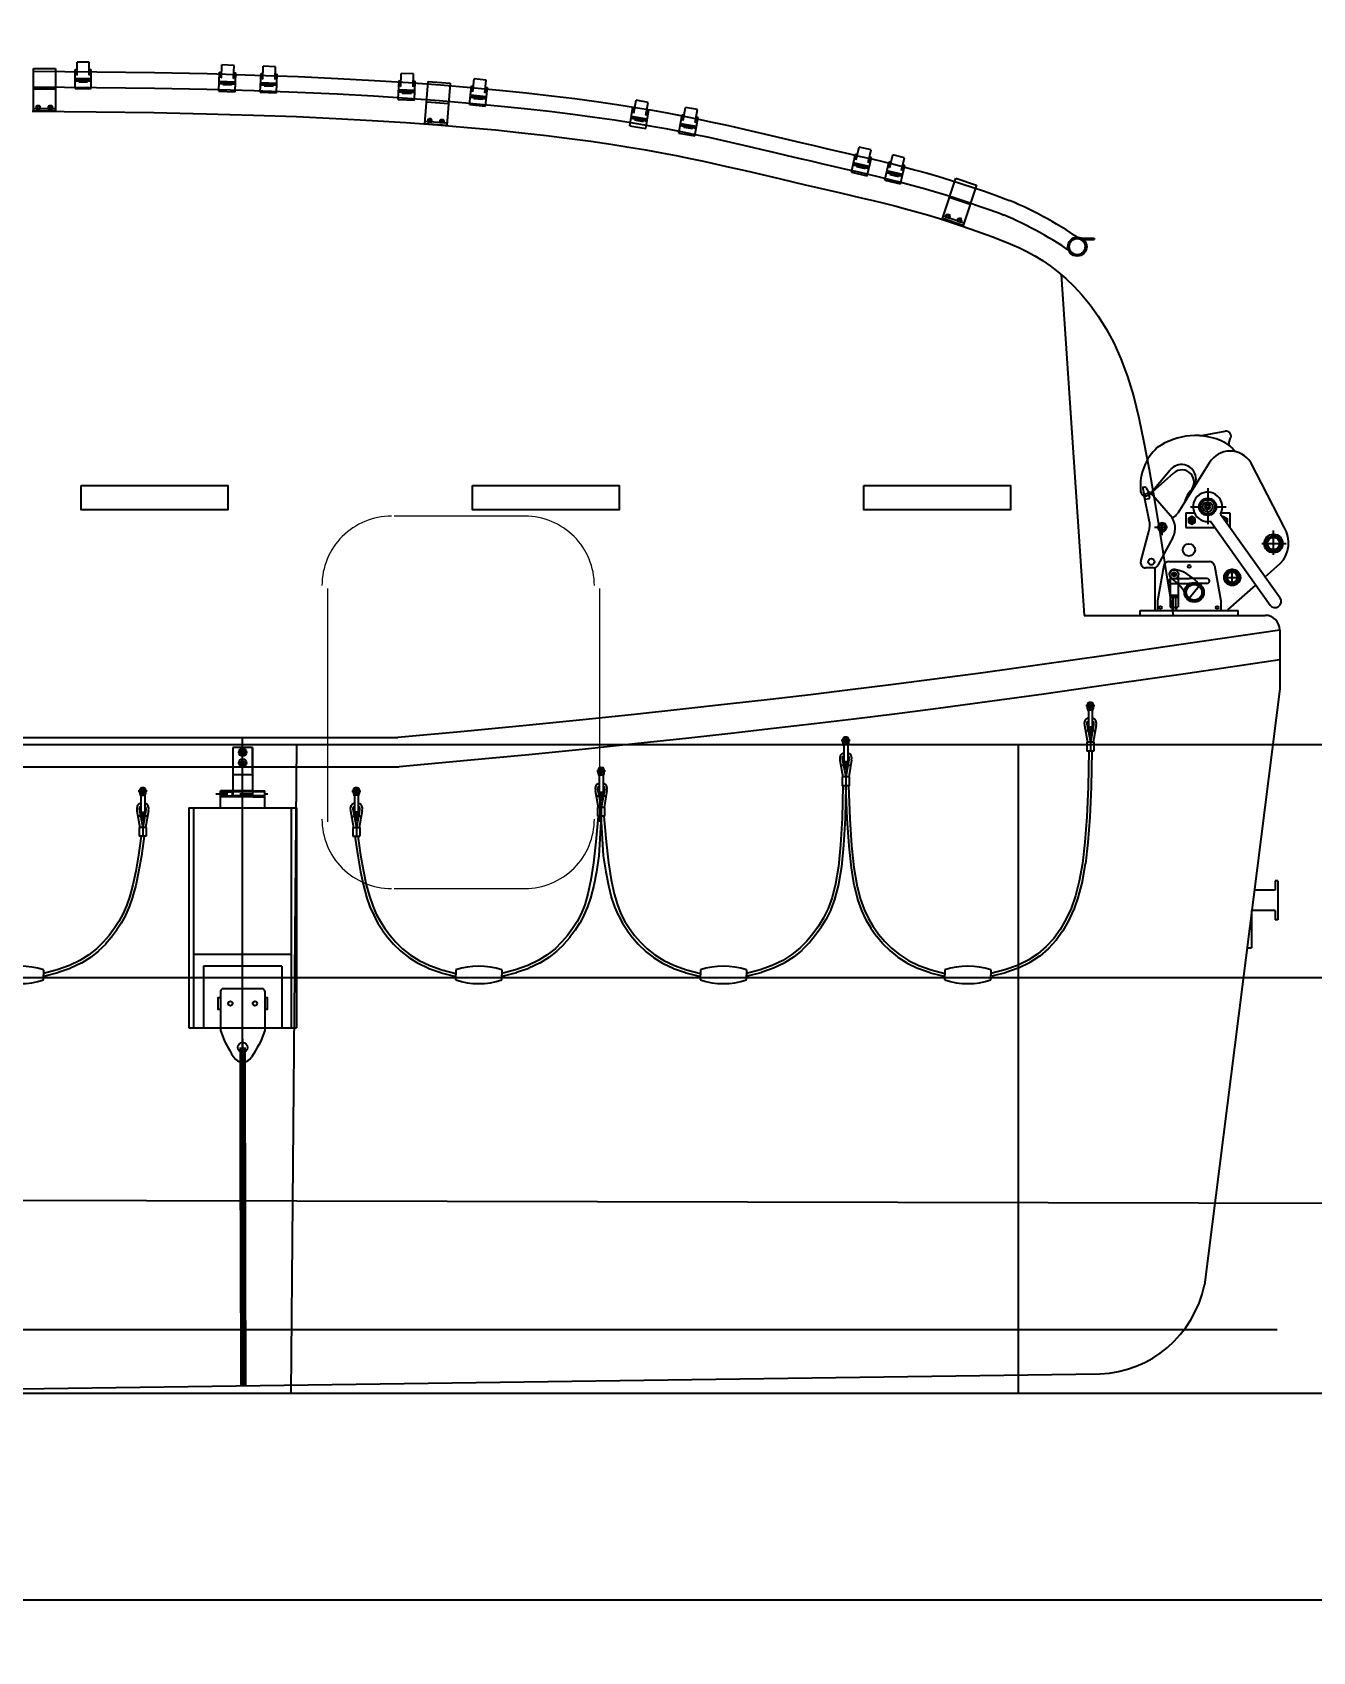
# Model space of a CAD drawing. Header units: millimetres. Extents: x -4 to 3776, y -4 to 4079.
# Drawn here: x 240.48 to 251.13, y 531.81 to 545.28 of the extents above; entities that cross this region are included whole.
import ezdxf
from ezdxf import colors
from ezdxf.entities.mleader import LeaderData, LeaderLine
from ezdxf.math import Vec2, Vec3

# ---------------------------------------------------------------- set-up
doc = ezdxf.new("R2010")
doc.units = ezdxf.units.MM
for name, pattern in [('ACAD_ISO02W100', [15, 12, -3]), ('ACAD_ISO04W100', [30, 24, -3, 0, -3]), ('CENTER', [2, 1.25, -0.25, 0.25, -0.25])]:
    doc.linetypes.add(name, pattern=pattern)
for name, color, linetype in [('01-equipment', 3, 'Continuous'), ('03-input', 3, 'Continuous'), ('BK_kedu', 255, 'Continuous'), ('PDF_1', 7, 'Continuous')]:
    doc.layers.add(name, color=color, linetype=linetype)
doc.layers.add('Sheet$GRID', color=254, linetype='Continuous', true_color=0xbebebe)
doc.styles.get("Standard").update_dxf_attribs({"font": 'arial.ttf'})

# ---------------------------------------------------------------- blocks, each defined once
blk = doc.blocks.new('A$C732F67CB')
at = {"layer": '03-input', "color": 0, "linetype": 'Continuous'}
for p, q in [((3949.2, 550.3), (3949.2, 568.4)), ((3958.2, 560.1), (3940.1, 560.1)), ((3944.2, 552.1), (3954.1, 552.1)), ((3945.2, 550.4), (3945.2, 518.8)), ((3953.2, 550.3), (3953.2, 518.8)), ((3449.2, 479.5), (3449.2, 497.6)), ((3937.3, 520.2), (3943.2, 485.8)), ((3958.2, 509.1), (3940.1, 509.1)), ((3942.5, 520.4), (3949.2, 485.8)), ((3944.2, 517.1), (3954.1, 517.1)), ((3955.8, 520.4), (3949.2, 485.8)), ((3949.2, 499.3), (3949.2, 517.4)), ((3961, 520.2), (3955.2, 485.8)), ((3458.2, 489.3), (3440.1, 489.3)), ((3444.2, 481.3), (3454.1, 481.3)), ((3445.2, 479.6), (3445.2, 448)), ((3453.2, 479.5), (3453.2, 448)), ((3956.3, 485.8), (3942, 485.8)), ((3942, 485.8), (3942, 467.8)), ((3956.3, 467.8), (3942, 467.8)), ((3949.2, 485.8), (3949.2, 467.8)), ((3956.3, 485.8), (3956.3, 467.8)), ((2949.2, 417.2), (2949.2, 435.3)), ((3437.3, 449.4), (3443.2, 415)), ((3458.2, 438.3), (3440.1, 438.3)), ((3442.5, 449.6), (3449.2, 415)), ((3444.2, 446.3), (3454.1, 446.3)), ((3455.8, 449.6), (3449.2, 415)), ((3449.2, 428.5), (3449.2, 446.6)), ((3461, 449.4), (3455.2, 415)), ((2958.2, 427), (2940.1, 427)), ((2944.2, 419), (2954.1, 419)), ((2945.2, 417.2), (2945.2, 385.7)), ((2953.2, 417.1), (2953.2, 385.7)), ((3442, 415), (3442, 397)), ((3456.3, 415), (3442, 415)), ((3449.2, 415), (3449.2, 397)), ((3456.3, 415), (3456.3, 397)), ((2021.2, 385.9), (2003.1, 385.9)), ((2007.2, 377.9), (2017.1, 377.9)), ((2008.1, 376.2), (2008.1, 344.6)), ((2012.1, 376.2), (2012.1, 394.2)), ((2016.1, 376.1), (2016.1, 344.6)), ((2439.8, 385.9), (2457.9, 385.9)), ((2453.8, 377.9), (2443.9, 377.9)), ((2444.8, 376.1), (2444.8, 344.6)), ((2448.8, 376.2), (2448.8, 394.2)), ((2452.8, 376.2), (2452.8, 344.6)), ((2937.3, 387.1), (2943.2, 352.7)), ((2958.2, 376), (2940.1, 376)), ((2942.5, 387.3), (2949.2, 352.7)), ((2944.2, 384), (2954.1, 384)), ((2955.8, 387.3), (2949.2, 352.7)), ((2949.2, 366.2), (2949.2, 384.3)), ((2961, 387.1), (2955.2, 352.7)), ((3456.3, 397), (3442, 397)), ((2000.3, 346), (2006.1, 311.6)), ((2021.2, 334.9), (2003.1, 334.9)), ((2005.5, 346.2), (2012.1, 311.6)), ((2007.2, 342.9), (2017.1, 342.9)), ((2018.8, 346.2), (2012.1, 311.6)), ((2012.1, 325.2), (2012.1, 343.2)), ((2024, 346), (2018.1, 311.6)), ((2437, 346), (2442.8, 311.6)), ((2439.8, 334.9), (2457.9, 334.9)), ((2442.2, 346.2), (2448.8, 311.6)), ((2453.8, 342.9), (2443.9, 342.9)), ((2455.5, 346.2), (2448.8, 311.6)), ((2448.8, 325.2), (2448.8, 343.2)), ((2460.6, 346), (2454.8, 311.6)), ((2942, 352.7), (2942, 334.7)), ((2956.3, 352.7), (2942, 352.7)), ((2956.3, 334.7), (2942, 334.7)), ((2949.2, 352.7), (2949.2, 334.7)), ((2956.3, 352.7), (2956.3, 334.7)), ((2005, 311.6), (2005, 293.6)), ((2019.3, 311.6), (2005, 311.6)), ((2012.1, 311.6), (2012.1, 293.6)), ((2019.3, 311.6), (2019.3, 293.6)), ((2441.7, 311.6), (2456, 311.6)), ((2441.7, 311.6), (2441.7, 293.6)), ((2448.8, 311.6), (2448.8, 293.6)), ((2456, 311.6), (2456, 293.6)), ((2019.3, 293.6), (2005, 293.6)), ((2441.7, 293.6), (2456, 293.6)), ((1809, 20.5), (1809, 10.3)), ((1809, 0), (1809, 10.3)), ((2652, 20.5), (2652, 10.3)), ((2652, 0), (2652, 10.3)), ((2746, 20.5), (2746, 10.3)), ((2746, 0), (2746, 10.3)), ((3152, 20.5), (3152, 10.3)), ((3152, 0), (3152, 10.3)), ((3246, 20.5), (3246, 10.3)), ((3246, 0), (3246, 10.3)), ((3652, 20.5), (3652, 10.3)), ((3652, 0), (3652, 10.3)), ((3746, 20.5), (3746, 10.3)), ((3746, 0), (3746, 10.3))]:
    blk.add_line(p, q, dxfattribs=at)
for points in [[(3946.2, 467.8), (3944.8, 395), (3942.1, 333.3), (3938.2, 281.5), (3933, 238.1), (3926.5, 202), (3918.7, 171.7), (3909.7, 146), (3899.3, 123.5), (3887.6, 103.1), (3874.3, 84.6), (3859.2, 68), (3842, 53.2), (3822.3, 40.4), (3800, 29.5), (3774.6, 20.4), (3746, 13.3)], [(3443.2, 397), (3441.7, 330.5), (3438.7, 276.1), (3434.2, 232), (3428.4, 196.7), (3421.3, 168.5), (3413, 145.8), (3403.7, 126.9), (3393.4, 110.2), (3382.1, 94.3), (3369.6, 79.2), (3355.5, 64.9), (3339.3, 51.8), (3320.6, 39.9), (3299.1, 29.4), (3274.4, 20.4), (3246, 13.3)], [(3454.8, 397), (3457.5, 329.5), (3461.2, 274.4), (3466, 230), (3471.9, 194.7), (3478.8, 166.6), (3486.7, 144.2), (3495.7, 125.6), (3505.6, 109.3), (3516.5, 93.7), (3528.8, 78.8), (3542.7, 64.7), (3558.8, 51.7), (3577.4, 39.8), (3598.9, 29.3), (3623.6, 20.4), (3652, 13.3)], [(2943.2, 334.7), (2938.5, 282.3), (2933.6, 239.3), (2928.2, 204.4), (2922.3, 176.3), (2915.7, 153.7), (2908.3, 135.1), (2900, 119.3), (2890.8, 104.8), (2880.4, 90.7), (2868.5, 76.9), (2854.9, 63.6), (2839, 51.1), (2820.5, 39.6), (2799.1, 29.3), (2774.4, 20.4), (2746, 13.3)], [(2954.8, 334.7), (2959.4, 282.3), (2964.4, 239.3), (2969.8, 204.4), (2975.7, 176.3), (2982.3, 153.7), (2989.7, 135.1), (2997.9, 119.3), (3007.2, 104.8), (3017.6, 90.7), (3029.4, 76.9), (3043.1, 63.6), (3059, 51.1), (3077.5, 39.6), (3098.9, 29.3), (3123.6, 20.4), (3152, 13.3)], [(2009.1, 293.6), (2003.5, 254.7), (1997.8, 222), (1991.9, 194.4), (1985.6, 171.2), (1978.8, 151.5), (1971.3, 134.5), (1963, 119.2), (1953.8, 104.8), (1943.4, 90.7), (1931.5, 76.9), (1917.8, 63.6), (1901.9, 51.1), (1883.5, 39.6), (1862.1, 29.3), (1837.4, 20.4), (1809, 13.3)], [(2451.8, 293.6), (2457.4, 254.7), (2463.1, 222), (2469.1, 194.4), (2475.4, 171.2), (2482.2, 151.5), (2489.6, 134.5), (2497.9, 119.2), (2507.2, 104.8), (2517.6, 90.7), (2529.4, 76.9), (2543.1, 63.6), (2559, 51.1), (2577.5, 39.6), (2598.9, 29.3), (2623.6, 20.4), (2652, 13.3)]]:
    blk.add_lwpolyline(points, dxfattribs=at)
for points in [[(3952.2, 467.7), (3950.8, 394.9, -0.006036), (3950.8, 394.7), (3948.1, 333, -0.00819), (3948.1, 332.8), (3944.2, 281, -0.011019), (3944.2, 280.7), (3939, 237.4, -0.014535), (3938.9, 237.1), (3932.4, 200.9, -0.018436), (3932.3, 200.5), (3924.5, 170.2, -0.021811), (3924.4, 169.7), (3915.3, 144, -0.02309), (3915.1, 143.5), (3904.8, 120.9, -0.022355), (3904.5, 120.5), (3892.8, 100.1, -0.025376), (3892.5, 99.6), (3879.2, 81.1, -0.029126), (3878.8, 80.5), (3863.7, 63.9, -0.031541), (3863.1, 63.4), (3845.9, 48.7, -0.032104), (3845.3, 48.2), (3825.6, 35.4, -0.030759), (3825, 35), (3802.6, 24.1, -0.027953), (3802, 23.8), (3776.6, 14.8, -0.024369), (3776.1, 14.6), (3747.5, 7.5)], [(3449.2, 396.9), (3447.7, 330.4, -0.008392), (3447.7, 330.2), (3444.7, 275.8, -0.011517), (3444.7, 275.5), (3440.2, 231.4, -0.015685), (3440.2, 231.1), (3434.3, 195.8, -0.020729), (3434.2, 195.3), (3427.1, 167.1, -0.025522), (3426.9, 166.5), (3418.7, 143.7, -0.027434), (3418.4, 143.1), (3409.1, 124.2, -0.023388), (3408.8, 123.7), (3398.5, 107, -0.016134), (3398.3, 106.7), (3387, 90.8, -0.018449), (3386.8, 90.5), (3374.3, 75.3, -0.023056), (3373.9, 74.9), (3359.7, 60.7, -0.026513), (3359.3, 60.3), (3343.1, 47.1, -0.028386), (3342.5, 46.7), (3323.9, 34.8, -0.028517), (3323.3, 34.5), (3301.8, 24, -0.027124), (3301.2, 23.7), (3276.4, 14.8, -0.024697), (3275.9, 14.6), (3247.5, 7.5)], [(3448.8, 396.8), (3451.5, 329.2, 0.007189), (3451.5, 329.1), (3455.2, 274, 0.010118), (3455.2, 273.7), (3460, 229.4, 0.014158), (3460.1, 229), (3466, 193.7, 0.019273), (3466.1, 193.2), (3473, 165.2, 0.024509), (3473.2, 164.6), (3481.1, 142.2, 0.027218), (3481.3, 141.6), (3490.3, 123, 0.023889), (3490.5, 122.5), (3500.4, 106.2, 0.016856), (3500.7, 105.8), (3511.6, 90.3, 0.019078), (3511.9, 89.9), (3524.1, 75, 0.023512), (3524.5, 74.6), (3538.5, 60.5, 0.026771), (3539, 60.1), (3555, 47, 0.028467), (3555.6, 46.6), (3574.2, 34.8, 0.028482), (3574.8, 34.4), (3596.2, 24, 0.027049), (3596.8, 23.7), (3621.6, 14.8, 0.024644), (3622.1, 14.6), (3650.5, 7.5)], [(2949.2, 334.7), (2944.5, 254, -0.007877), (2944.5, 253.9), (2939.5, 221.1, -0.010812), (2939.5, 220.8), (2934.1, 193.3, -0.014384), (2934, 192.9), (2928.1, 169.7, -0.018175), (2927.9, 169.3), (2921.3, 149.6, -0.021165), (2921.2, 149.1), (2913.8, 132.1, -0.021867), (2913.6, 131.6), (2905.3, 116.3, -0.019216), (2905.1, 115.9), (2895.8, 101.6, -0.015623), (2895.6, 101.3), (2885.2, 87.2, -0.018652), (2885, 86.8), (2873.1, 73, -0.022779), (2872.7, 72.6), (2859, 59.3, -0.025731), (2858.6, 58.9), (2842.7, 46.4, -0.027278), (2842.1, 46), (2823.7, 34.5, -0.02738), (2823.1, 34.2), (2801.7, 23.9, -0.026241), (2801.1, 23.6), (2776.4, 14.8, -0.024236), (2775.9, 14.6), (2746, 7.1)], [(2948.8, 334.7), (2953.5, 254, 0.007877), (2953.5, 253.9), (2958.5, 221.1, 0.010812), (2958.5, 220.8), (2963.9, 193.3, 0.014384), (2964, 192.9), (2969.9, 169.7, 0.018175), (2970, 169.3), (2976.6, 149.6, 0.021165), (2976.8, 149.1), (2984.2, 132.1, 0.021867), (2984.4, 131.6), (2992.7, 116.3, 0.019216), (2992.9, 115.9), (3002.1, 101.6, 0.015623), (3002.4, 101.3), (3012.7, 87.2, 0.018652), (3013, 86.8), (3024.9, 73, 0.022779), (3025.3, 72.6), (3039, 59.3, 0.025731), (3039.4, 58.9), (3055.3, 46.4, 0.027278), (3055.9, 46), (3074.3, 34.5, 0.02738), (3074.9, 34.2), (3096.3, 23.9, 0.026241), (3096.9, 23.6), (3121.6, 14.8, 0.024236), (3122.1, 14.6), (3152, 7.1)], [(2015.2, 293.6), (2009.5, 253.9, -0.007145), (2009.4, 253.7), (2003.7, 220.9, -0.009924), (2003.7, 220.7), (1997.8, 193.1, -0.013344), (1997.7, 192.8), (1991.4, 169.6, -0.017039), (1991.3, 169.2), (1984.5, 149.6, -0.02007), (1984.3, 149.1), (1976.8, 132.1, -0.021014), (1976.6, 131.6), (1968.3, 116.3, -0.018769), (1968.1, 115.9), (1958.8, 101.6, -0.01555), (1958.6, 101.3), (1948.2, 87.2, -0.018652), (1947.9, 86.8), (1936.1, 73, -0.022779), (1935.7, 72.6), (1922, 59.3, -0.025731), (1921.6, 58.9), (1905.7, 46.4, -0.027278), (1905.1, 46), (1886.7, 34.5, -0.02738), (1886.1, 34.2), (1864.7, 23.9, -0.026241), (1864.1, 23.6), (1839.4, 14.8, -0.024236), (1838.8, 14.6), (1809, 7.1)], [(2445.8, 293.6), (2451.5, 253.9, 0.007145), (2451.5, 253.7), (2457.2, 220.9, 0.009924), (2457.3, 220.7), (2463.2, 193.1, 0.013344), (2463.3, 192.8), (2469.6, 169.6, 0.017039), (2469.7, 169.2), (2476.5, 149.6, 0.02007), (2476.7, 149.1), (2484.2, 132.1, 0.021014), (2484.4, 131.6), (2492.7, 116.3, 0.018769), (2492.9, 115.9), (2502.1, 101.6, 0.01555), (2502.4, 101.3), (2512.7, 87.2, 0.018652), (2513, 86.8), (2524.9, 73, 0.022779), (2525.3, 72.6), (2539, 59.3, 0.025731), (2539.4, 58.9), (2555.3, 46.4, 0.027278), (2555.9, 46), (2574.3, 34.5, 0.02738), (2574.9, 34.2), (2596.3, 23.9, 0.026241), (2596.9, 23.6), (2621.6, 14.8, 0.024236), (2622.1, 14.6), (2652, 7.1)]]:
    blk.add_lwpolyline(points, format="xyb", dxfattribs=at)
for centre, radius in [((3949.2, 560.1), 5), ((3949.2, 560.1), 3), ((3949.2, 509.1), 3), ((3449.2, 489.3), 5), ((3449.2, 489.3), 3), ((2949.2, 427), 5), ((3449.2, 438.3), 3), ((2949.2, 427), 3), ((2012.1, 385.9), 5), ((2012.1, 385.9), 3), ((2448.8, 385.9), 5), ((2448.8, 385.9), 3), ((2949.2, 376), 3), ((2012.1, 334.9), 3), ((2448.8, 334.9), 3)]:
    blk.add_circle(centre, radius, dxfattribs=at)
for centre, radius, start, end in [((3960.2, 558.8), 17.6, 160.8858, 202.0979), ((3960.2, 558.8), 17.6, 160.8858, 202.0979), ((3946.4, 563.6), 3, 108.6487, 160.8858), ((3946.4, 563.6), 3, 108.6487, 160.8858), ((3949.2, 555.5), 11.6, 71.3513, 108.6487), ((3949.2, 555.5), 11.6, 71.3513, 108.6487), ((3951.9, 563.6), 3, 19.1142, 71.3513), ((3938.1, 558.8), 17.6, 337.9021, 19.1142), ((3938.1, 558.8), 17.6, 337.9021, 19.1142), ((3949.2, 524), 12.4, 108.8141, 197.7676), ((3943.2, 550.4), 2, 0, 67.9757), ((3955.2, 550.4), 2, 112.0243, 180), ((3949.2, 524), 12.4, 342.2324, 71.1859), ((3949.2, 523.5), 7.31, 123.1597, 204.5976), ((3960.2, 510.3), 17.6, 157.9021, 162.4693), ((3960.2, 510.3), 17.6, 157.9021, 162.4693), ((3943.2, 518.8), 2, 292.0243, 0), ((3949.2, 509.1), 5, 17.7251, 162.2749), ((3949.2, 509.1), 5, 219.4752, 320.5248), ((3949.2, 513.6), 11.6, 253.867, 286.133), ((3949.2, 523.5), 7.31, 335.4024, 56.8403), ((3955.2, 518.8), 2, 180, 247.9757), ((3938.1, 510.3), 17.6, 17.5307, 22.0979), ((3449.2, 453.2), 12.4, 108.8141, 197.7676), ((3460.2, 488), 17.6, 160.8858, 202.0979), ((3460.2, 488), 17.6, 160.8858, 202.0979), ((3446.4, 492.8), 3, 108.6487, 160.8858), ((3446.4, 492.8), 3, 108.6487, 160.8858), ((3443.2, 479.6), 2, 0, 67.9757), ((3449.2, 484.7), 11.6, 71.3513, 108.6487), ((3449.2, 484.7), 11.6, 71.3513, 108.6487), ((3451.9, 492.8), 3, 19.1142, 71.3513), ((3455.2, 479.6), 2, 112.0243, 180), ((3449.2, 453.2), 12.4, 342.2324, 71.1859), ((3438.1, 488), 17.6, 337.9021, 19.1142), ((3438.1, 488), 17.6, 337.9021, 19.1142), ((2960.2, 425.7), 17.6, 160.8858, 202.0979), ((2960.2, 425.7), 17.6, 160.8858, 202.0979), ((2946.4, 430.5), 3, 108.6487, 160.8858), ((2946.4, 430.5), 3, 108.6487, 160.8858), ((2949.2, 422.4), 11.6, 71.3513, 108.6487), ((2949.2, 422.4), 11.6, 71.3513, 108.6487), ((2951.9, 430.5), 3, 19.1142, 71.3513), ((2938.1, 425.7), 17.6, 337.9021, 19.1142), ((2938.1, 425.7), 17.6, 337.9021, 19.1142), ((3449.2, 452.6), 7.31, 123.1597, 204.5976), ((3460.2, 439.5), 17.6, 157.9021, 162.4693), ((3460.2, 439.5), 17.6, 157.9021, 162.4693), ((3443.2, 448), 2, 292.0243, 0), ((3449.2, 438.3), 5, 17.7251, 162.2749), ((3449.2, 438.3), 5, 219.4752, 320.5248), ((3449.2, 442.8), 11.6, 253.867, 286.133), ((3449.2, 452.6), 7.31, 335.4024, 56.8403), ((3455.2, 448), 2, 180, 247.9757), ((3438.1, 439.5), 17.6, 17.5307, 22.0979), ((2949.2, 390.9), 12.4, 108.8141, 197.7676), ((2943.2, 417.2), 2, 0, 67.9757), ((2955.2, 417.2), 2, 112.0243, 180), ((2949.2, 390.9), 12.4, 342.2324, 71.1859), ((2023.2, 384.7), 17.6, 160.8858, 202.0979), ((2023.2, 384.7), 17.6, 160.8858, 202.0979), ((2009.4, 389.4), 3, 108.6487, 160.8858), ((2009.4, 389.4), 3, 108.6487, 160.8858), ((2006.1, 376.2), 2, 0, 67.9757), ((2012.1, 381.3), 11.6, 71.3513, 108.6487), ((2012.1, 381.3), 11.6, 71.3513, 108.6487), ((2014.9, 389.4), 3, 19.1142, 71.3513), ((2018.1, 376.2), 2, 112.0243, 180), ((2001.1, 384.7), 17.6, 337.9021, 19.1142), ((2001.1, 384.7), 17.6, 337.9021, 19.1142), ((2459.9, 384.7), 17.6, 160.8858, 202.0979), ((2459.9, 384.7), 17.6, 160.8858, 202.0979), ((2446.1, 389.4), 3, 108.6487, 160.8858), ((2442.8, 376.2), 2, 0, 67.9757), ((2448.8, 381.3), 11.6, 71.3513, 108.6487), ((2448.8, 381.3), 11.6, 71.3513, 108.6487), ((2451.6, 389.4), 3, 19.1142, 71.3513), ((2451.6, 389.4), 3, 19.1142, 71.3513), ((2454.8, 376.2), 2, 112.0243, 180), ((2437.8, 384.7), 17.6, 337.9021, 19.1142), ((2437.8, 384.7), 17.6, 337.9021, 19.1142), ((2949.2, 390.3), 7.31, 123.1597, 204.5976), ((2960.2, 377.2), 17.6, 157.9021, 162.4693), ((2960.2, 377.2), 17.6, 157.9021, 162.4693), ((2943.2, 385.7), 2, 292.0243, 0), ((2949.2, 376), 5, 17.7251, 162.2749), ((2949.2, 376), 5, 219.4752, 320.5248), ((2949.2, 380.5), 11.6, 253.867, 286.133), ((2949.2, 390.3), 7.31, 335.4024, 56.8403), ((2955.2, 385.7), 2, 180, 247.9757), ((2938.1, 377.2), 17.6, 17.5307, 22.0979), ((2012.1, 349.8), 12.4, 108.8141, 197.7676), ((2012.1, 349.3), 7.31, 123.1597, 204.5976), ((2023.2, 336.1), 17.6, 157.9021, 162.4693), ((2023.2, 336.1), 17.6, 157.9021, 162.4693), ((2006.1, 344.6), 2, 292.0243, 0), ((2012.1, 334.9), 5, 17.7251, 162.2749), ((2012.1, 334.9), 5, 219.4752, 320.5248), ((2012.1, 349.8), 12.4, 342.2324, 71.1859), ((2012.1, 349.3), 7.31, 335.4024, 56.8403), ((2018.1, 344.6), 2, 180, 247.9757), ((2001.1, 336.1), 17.6, 17.5307, 22.0979), ((2448.8, 349.8), 12.4, 108.8141, 197.7676), ((2448.8, 349.3), 7.31, 123.1597, 204.5976), ((2459.9, 336.1), 17.6, 157.9021, 162.4693), ((2442.8, 344.6), 2, 292.0243, 0), ((2448.8, 334.9), 5, 17.7251, 162.2749), ((2448.8, 334.9), 5, 219.4752, 320.5248), ((2448.8, 349.8), 12.4, 342.2324, 71.1859), ((2448.8, 349.3), 7.31, 335.4024, 56.8403), ((2454.8, 344.6), 2, 180, 247.9757), ((2437.8, 336.1), 17.6, 17.5307, 22.0979), ((2437.8, 336.1), 17.6, 17.5307, 22.0979), ((2012.1, 339.5), 11.6, 253.867, 286.133), ((2448.8, 339.5), 11.6, 253.867, 286.133), ((1762, -119.1), 147.3, 71.3866, 108.6134), ((2699, -119.1), 147.3, 71.3866, 108.6134), ((3199, -119.1), 147.3, 71.3866, 108.6134), ((3699, -119.1), 147.3, 71.3866, 108.6134), ((1762, 139.6), 147.3, 251.3866, 288.6134), ((2699, 139.6), 147.3, 251.3866, 288.6134), ((3199, 139.6), 147.3, 251.3866, 288.6134), ((3699, 139.6), 147.3, 251.3866, 288.6134)]:
    blk.add_arc(centre, radius, start, end, dxfattribs=at)
blk = doc.blocks.new('A$C4EFE2257')
at = {"layer": '03-input', "color": 0, "linetype": 'Continuous'}
for p, q in [((0, 38.7), (4, 38.7)), ((0, 0), (0, 38.7)), ((3.5, 27.1), (3.5, 38.7)), ((4, 27.1), (4, 53.6)), ((29, 53.6), (4, 53.6)), ((29, 27.1), (29, 53.6)), ((29, 38.7), (33, 38.7)), ((29.5, 27.1), (29.5, 38.7)), ((33, 0), (33, 38.7)), ((33, 19.5), (0, 19.5)), ((0, 17.6), (33, 17.6)), ((0, 15.6), (33, 15.6)), ((4, 27.1), (3.5, 27.1)), ((7.5, 17.6), (7.5, 19.5)), ((7.5, 13.6), (7.5, 15.6)), ((7.5, 13.6), (25.5, 13.6)), ((25.5, 17.6), (25.5, 19.5)), ((25.5, 13.6), (25.5, 15.6)), ((29.5, 27.1), (29, 27.1)), ((0, 0), (33, 0))]:
    blk.add_line(p, q, dxfattribs=at)
blk = doc.blocks.new('PROFILPR')
at = {"layer": '03-input', "color": 0, "linetype": 'Continuous'}
for p, q in [((-22.5, 87), (22.5, 87)), ((-22.5, 0), (-22.5, 87)), ((22.5, 87), (22.5, 0)), ((22.5, 45), (-22.5, 45)), ((22.5, 5), (-22.5, 5)), ((22.5, 0), (-22.5, 0)), ((-17.6, 10), (-17.6, 5)), ((-8.9, 10), (-17.6, 10)), ((-17.6, 5), (-8.9, 5)), ((-15.7, 5), (-15.7, 12)), ((-15.7, 12), (-10.7, 12)), ((-15.7, 9), (-15.7, 7.5)), ((-15.7, 6), (-15.7, 7.5)), ((-10.7, 5), (-15.7, 5)), ((-10.8, 7.5), (-10.8, 9)), ((-10.8, 7.5), (-10.8, 6)), ((-10.7, 5), (-10.7, 12)), ((-8.9, 5), (-8.9, 10)), ((7.5, 10), (7.5, 5)), ((16.2, 10), (7.5, 10)), ((7.5, 5), (16.2, 5)), ((9.4, 5), (9.4, 12)), ((9.4, 12), (14.4, 12)), ((9.4, 9), (9.4, 7.5)), ((9.4, 6), (9.4, 7.5)), ((14.4, 5), (9.4, 5)), ((14.3, 7.5), (14.3, 9)), ((14.3, 7.5), (14.3, 6)), ((14.4, 5), (14.4, 12)), ((16.2, 5), (16.2, 10))]:
    blk.add_line(p, q, dxfattribs=at)
for points in [[(-17.6, 10, -0.053714), (-16.8, 9.9, -0.06756), (-16.2, 9.7, -0.105274), (-15.8, 9.3, -0.168253), (-15.7, 9, -0.168253)], [(-17.6, 5, 0.053714), (-16.8, 5.1, 0.06756), (-16.2, 5.3, 0.105274), (-15.8, 5.7, 0.168253), (-15.7, 6, 0.168253)], [(-10.8, 9, 0.200825), (-10.9, 9.3, 0.097941), (-11.5, 9.7, 0.055066), (-12.2, 9.9, 0.041895), (-13.2, 10, 0.041895), (-14.2, 9.9, 0.055066), (-14.9, 9.7, 0.097941), (-15.5, 9.3, 0.200825), (-15.7, 9, 0.200825)], [(-10.8, 6, -0.200825), (-10.9, 5.7, -0.097941), (-11.5, 5.3, -0.055066), (-12.2, 5.1, -0.041895), (-13.2, 5, -0.041895), (-14.2, 5.1, -0.055066), (-14.9, 5.3, -0.097941), (-15.5, 5.7, -0.200825), (-15.7, 6, -0.200825)], [(-8.9, 10, 0.053714), (-9.6, 9.9, 0.06756), (-10.2, 9.7, 0.105274), (-10.6, 9.3, 0.168253), (-10.8, 9, 0.168253)], [(-8.9, 5, -0.053714), (-9.6, 5.1, -0.06756), (-10.2, 5.3, -0.105274), (-10.6, 5.7, -0.168253), (-10.8, 6, -0.168253)], [(7.5, 10, -0.053714), (8.3, 9.9, -0.06756), (8.9, 9.7, -0.105274), (9.3, 9.3, -0.168253), (9.4, 9, -0.168253)], [(7.5, 5, 0.053714), (8.3, 5.1, 0.06756), (8.9, 5.3, 0.105274), (9.3, 5.7, 0.168253), (9.4, 6, 0.168253)], [(14.3, 9, 0.200825), (14.2, 9.3, 0.097941), (13.6, 9.7, 0.055066), (12.9, 9.9, 0.041895), (11.9, 10, 0.041895), (10.9, 9.9, 0.055066), (10.2, 9.7, 0.097941), (9.6, 9.3, 0.200825), (9.4, 9, 0.200825)], [(14.3, 6, -0.200825), (14.2, 5.7, -0.097941), (13.6, 5.3, -0.055066), (12.9, 5.1, -0.041895), (11.9, 5, -0.041895), (10.9, 5.1, -0.055066), (10.2, 5.3, -0.097941), (9.6, 5.7, -0.200825), (9.4, 6, -0.200825)], [(16.2, 10, 0.053714), (15.5, 9.9, 0.06756), (14.9, 9.7, 0.105274), (14.5, 9.3, 0.168253), (14.3, 9, 0.168253)], [(16.2, 5, -0.053714), (15.5, 5.1, -0.06756), (14.9, 5.3, -0.105274), (14.5, 5.7, -0.168253), (14.3, 6, -0.168253)]]:
    blk.add_lwpolyline(points, format="xyb", dxfattribs=at)
blk = doc.blocks.new('A$C480C00B7')
at = {"layer": '03-input', "color": 0, "linetype": 'Continuous'}
for p, q in [((4.1, 162.4), (8.4, 141.8)), ((5.7, 164.7), (8.2, 165.3)), ((17.6, 97.3), (7.2, 147.6)), ((18.6, 154.1), (8.4, 149.8)), ((10.3, 164.3), (15.8, 154.7)), ((10.8, 140.3), (16.6, 141.5)), ((16, 154.1), (18.2, 143.9)), ((20.9, 153.6), (60.9, 107.1)), ((0.2, 12.6), (16.9, 74)), ((65.8, 62), (35.1, 5.2)), ((26.3, 0), (9.8, 0))]:
    blk.add_line(p, q, dxfattribs=at)
for centre, radius in [((44.1, 82.9), 8.5), ((21.9, 12.4), 6.5)]:
    blk.add_circle(centre, radius, dxfattribs=at)
for centre, radius, start, end in [((6.1, 162.8), 2, 101.7403, 191.7403), ((9.2, 148), 2, 112.7492, 191.7403), ((8.6, 163.3), 2, 29.9161, 101.7403), ((10.4, 142.2), 2, 191.7403, 281.7403), ((14.1, 153.7), 2, 11.7403, 29.9161), ((16.2, 143.4), 2, 281.7403, 11.7403), ((19.4, 152.3), 2, 40.7473, 112.7492), ((30.6, 81), 40, 331.5913, 40.7473), ((-31.3, 87.1), 50, 344.7212, 11.7403), ((9.8, 10), 10, 164.7212, 270), ((26.3, 10), 10, 270, 331.5913)]:
    blk.add_arc(centre, radius, start, end, dxfattribs=at)
blk = doc.blocks.new('A$C67EC23AD')
at = {"layer": '03-input', "color": 0, "linetype": 'Continuous'}
for centre, radius in [((10, 58.9), 4.25), ((48.9, 20), 20), ((48.9, 20), 16)]:
    blk.add_circle(centre, radius, dxfattribs=at)
for centre, radius, start, end in [((10, 58.9), 10, 74.825, 231.8158), ((-7.3, -9.3), 80.3, 27.2499, 75.9058), ((-58, -27.6), 100, 23.9914, 51.8158), ((48.9, 20), 17, 203.9914, 28.9664)]:
    blk.add_arc(centre, radius, start, end, dxfattribs=at)
blk = doc.blocks.new('hook-a')
at = {"layer": '03-input', "color": 0, "linetype": 'Continuous'}
for p, q in [((122.1, 367.2), (173.8, 376.4)), ((181.3, 351.2), (183.9, 361)), ((141.5, 312.4), (76.6, 209.1)), ((294.2, 180), (226, 312.7)), ((19.1, 247.4), (61.1, 297.5)), ((19.1, 247.4), (68.7, 291.1)), ((92.9, 209.3), (110.6, 209.3)), ((92.9, 209.3), (92.9, 179.3)), ((107.9, 209.3), (110.6, 209.3)), ((163.9, 206.8), (285.9, 35.6)), ((165.2, 209.3), (167.9, 209.3)), ((165.2, 209.3), (182.9, 209.3)), ((182.9, 209.3), (182.9, 180.1)), ((92.9, 179.3), (152.8, 179.3)), ((143.6, 192.3), (265.5, 21.1)), ((272.5, 123.9), (272.5, 173.6)), ((248.6, 146.8), (298.6, 146.8)), ((257.5, 155.5), (272.5, 164.2)), ((257.5, 138.2), (257.5, 155.5)), ((272.5, 129.5), (257.5, 138.2)), ((272.5, 164.2), (287.5, 155.5)), ((287.5, 138.2), (272.5, 129.5)), ((287.5, 155.5), (287.5, 138.2)), ((48.5, 101.8), (35, 30)), ((58.3, 110), (141.7, 110)), ((151.5, 101.8), (165, 30)), ((255.3, 78.5), (286.1, 105.7)), ((30, 97.5), (30, 10)), ((30, 97.5), (30, 10)), ((61.4, 79.8), (61.4, 16.9)), ((63.5, 75.3), (100, 75.3)), ((66.9, 83.9), (71.9, 83.9)), ((69.4, 81.4), (69.4, 86.4)), ((77.4, 79.8), (77.4, 16.9)), ((136.5, 75.3), (100, 75.3)), ((169.9, 77.5), (207.2, 77.5)), ((174.8, 85.1), (188, 92.7)), ((174.8, 69.9), (174.8, 85.1)), ((188, 62.3), (174.8, 69.9)), ((188, 59.5), (188, 95.5)), ((188, 92.7), (201.2, 85.1)), ((201.2, 69.9), (188, 62.3)), ((201.2, 85.1), (201.2, 69.9)), ((61.4, 36.9), (77.4, 36.9)), ((63.5, 65.3), (100, 65.3)), ((136.5, 65.3), (100, 65.3)), ((120.2, 59.5), (100.2, 34.5)), ((180, 11.9), (236.5, 61.8)), ((0, 10), (200, 10)), ((0, 0), (0, 10)), ((0, 0), (200, 0)), ((35, 30), (35, 12)), ((37, 10), (163, 10)), ((61.4, 16.9), (77.1, 16.9)), ((65.4, 16.9), (65.4, 10)), ((66.4, 16.9), (66.4, 10)), ((72.4, 16.9), (72.4, 10)), ((73.4, 16.9), (73.4, 10)), ((165, 30), (165, 12)), ((180, 10), (180, 11.9)), ((200, 0), (200, 10))]:
    blk.add_line(p, q, dxfattribs=at)
at = {"layer": '03-input', "color": 0, "linetype": 'CENTER'}
for p, q in [((137.9, 260.2), (137.9, 186.6)), ((102.5, 221.8), (175.8, 221.8))]:
    blk.add_line(p, q, dxfattribs=at)
at = {"layer": '03-input', "color": 0, "linetype": 'CENTER', "ltscale": 0.35}
for p, q in [((105.4, 188.6), (105.4, 200)), ((170.4, 197.7), (170.4, 200)), ((29, 180), (61, 180)), ((37.7, 174.7), (37.7, 185.3)), ((45, 164), (45, 196)), ((52.3, 174.7), (52.3, 185.3)), ((112.5, 194.3), (98.4, 194.3)), ((172.8, 194.3), (177.5, 194.3))]:
    blk.add_line(p, q, dxfattribs=at)
at = {"layer": '03-input', "color": 0, "linetype": 'CENTER', "ltscale": 0.5}
blk.add_line((45, 163.8), (45, 196.2), dxfattribs=at)
at = {"layer": '03-input', "color": 0, "linetype": 'ACAD_ISO02W100', "ltscale": 0.4}
for p, q in [((77.4, 40.9), (61.4, 40.9)), ((66.4, 40.9), (66.4, 16.9)), ((72.4, 40.9), (72.4, 16.9))]:
    blk.add_line(p, q, dxfattribs=at)
at = {"layer": '03-input', "color": 0, "linetype": 'Continuous'}
blk.add_lwpolyline([(112.4, 198.3), (105.4, 202.4), (98.4, 198.3), (98.4, 190.2), (105.4, 186.2), (112.4, 190.2)], close=True, dxfattribs=at)
blk.add_lwpolyline([(168.1, 201), (170.4, 202.4), (177.4, 198.3), (177.4, 190.2), (176.2, 189.5)], dxfattribs=at)
for centre, radius in [((137.9, 221.8), 17.5), ((137.9, 221.8), 17.5), ((137.9, 221.8), 14.5), ((137.9, 221.8), 10), ((137.9, 221.8), 5), ((137.9, 221.8), 3), ((45, 180), 6), ((105.4, 194.3), 4), ((272.5, 146.8), 19), ((272.5, 146.8), 15), ((272.5, 146.8), 12.5), ((272.5, 146.8), 12.5), ((272.5, 146.8), 12.5), ((272.5, 146.8), 12.5), ((100, 100.2), 3), ((69.4, 83.9), 9), ((69.4, 83.9), 4.25), ((188, 77.5), 13.2), ((110.2, 47.1), 19), ((41.2, 16), 3), ((157.2, 16), 3)]:
    blk.add_circle(centre, radius, dxfattribs=at)
at = {"layer": '03-input', "color": 0, "linetype": 'Continuous', "ltscale": 2}
for radius in [16.7, 10.6, 10.6]:
    blk.add_circle((188, 77.5), radius, dxfattribs=at)
at = {"layer": '03-input', "color": 0, "linetype": 'Continuous'}
for centre, radius, start, end in [((112.7, 232.6), 135, 63.706, 125.2006), ((175.6, 366.6), 10, 325.88, 100.0762), ((107.3, 264), 107.1, 132.5461, 183.8823), ((183.8, 285.8), 50, 32.4397, 147.875), ((102.9, 246), 128.2, 47.4002, 57.0988), ((186.1, 349.9), 5, 165.2097, 231.3112), ((38.6, 209.1), 200.1, 38.8937, 40.9895), ((84.1, 278.2), 30, 313.6367, 140.0357), ((85.2, 272.3), 25, 316.1761, 131.3648), ((11.3, 255.2), 11, 171.963, 315.0967), ((137.9, 221.8), 48, 133.6367, 167.6541), ((137.9, 221.8), 30, 330.0811, 280.8325), ((51.2, 225), 30, 299.122, 327.875), ((137.9, 221.8), 5.5, 0, 270), ((45, 180), 9, 35.7954, 144.2046), ((45, 180), 9, 215.7954, 324.2046), ((170.4, 194.3), 4, 335.1179, 95.7957), ((243.5, 147.9), 60, 315.2758, 32.3414), ((58.3, 100), 10, 90, 169.3803), ((141.7, 100), 10, 10.6197, 90), ((63.3, 70.3), 5.01, 87.2007, 272.7993), ((136.7, 70.3), 5.01, 267.2007, 92.7993), ((275.7, 28.3), 12.5, 215.4568, 35.4568), ((37, 12), 2, 180, 270), ((163, 12), 2, 270, 0)]:
    blk.add_arc(centre, radius, start, end, dxfattribs=at)
blk.add_blockref('A$C480C00B7', (0.9, 97.2), dxfattribs=at)
at = {"layer": '03-input', "color": 0, "linetype": 'Continuous', "rotation": 2.905075325396412}
blk.add_blockref('A$C67EC23AD', (62.4, 24.6), dxfattribs=at)
blk = doc.blocks.new('救生艇侧视')
at = {"layer": '03-input', "color": 0, "linetype": 'Continuous'}
for p, q in [((2543.9, 2358.5), (2570.4, 2358.5)), ((2548.5, 2355.7), (2570.4, 2355.7)), ((2570.4, 2358.5), (2570.4, 2355.7)), ((2503.1, 2284), (2550, 1587)), ((2550, 1587), (2920, 1587)), ((2550, 1587), (2746.1, 1587)), ((2950, 1557), (2950, 1437)), ((2950, 1527), (2950, 1437)), ((2950, 1437), (2795.9, 217.9)), ((-2948.1, 1337), (1147.2, 1337)), ((830, 236.4), (830, 1335.5)), ((810, 1316.8), (810, 1216.8)), ((850, 1316.8), (810, 1316.8)), ((850, 1264.9), (850, 1316.8)), ((850, 1316.8), (850, 1216.8)), ((-2950, 1277), (1150, 1277)), ((810, 1261.8), (850, 1261.8)), ((809, 1227.9), (785, 1227.9)), ((851, 1227.9), (785, 1227.9)), ((785, 1193.4), (785, 1227.9)), ((809, 1215.9), (809, 1227.9)), ((851, 1227.9), (875, 1227.9)), ((851, 1215.9), (851, 1227.9)), ((875, 1193.4), (875, 1227.9)), ((720, 1193.4), (720, 743.4)), ((720, 1193.4), (940, 1193.4)), ((730, 743.4), (730, 1193.4)), ((809, 1215.9), (785, 1215.9)), ((851, 1215.9), (809, 1215.9)), ((850, 1216.8), (810, 1216.8)), ((851, 1215.9), (875, 1215.9)), ((930, 743.4), (930, 1193.4)), ((940, 1193.4), (940, 743.4)), ((2946.3, 1044.3), (2940.3, 1044.3)), ((2940.3, 1044.3), (2940.3, 1024.8)), ((2946.3, 1044.3), (2946.3, 964.3)), ((2940.3, 1024.8), (2897.9, 1024.8)), ((2940.3, 983.8), (2892.3, 983.8)), ((2892.3, 983.8), (2892.3, 907)), ((2940.3, 983.8), (2940.3, 964.3)), ((2946.3, 964.3), (2940.3, 964.3)), ((2884.8, 907), (2892.3, 907)), ((2892.3, 907.3), (2892, 907)), ((930, 893.4), (730, 893.4)), ((910, 869.7), (750, 869.7)), ((750, 869.7), (750, 743.4)), ((910, 869.7), (910, 743.4)), ((785, 818.4), (785, 738.4)), ((870, 823.4), (790, 823.4)), ((875, 818.4), (875, 738.4)), ((720, 743.4), (940, 743.4)), ((-3067.6, 127), (2944.5, 127)), ((-1748.9, -24.4), (2582.3, 36.1))]:
    blk.add_line(p, q, dxfattribs=at)
at = {"layer": '03-input', "color": 0, "linetype": 'CENTER', "ltscale": 3}
for p, q in [((839, 1306.8), (821, 1306.8)), ((830, 1297.8), (830, 1315.8)), ((830, 1276.3), (830, 1294.3)), ((839, 1285.3), (821, 1285.3)), ((775.1, 1221.8), (881.2, 1221.8))]:
    blk.add_line(p, q, dxfattribs=at)
at = {"layer": '03-input', "color": 0, "linetype": 'ACAD_ISO02W100', "ltscale": 5}
for p, q in [((785, 1225.8), (809, 1225.8)), ((850, 1225.8), (810, 1225.8)), ((875, 1225.8), (851, 1225.8)), ((785, 1217.8), (809, 1217.8)), ((850, 1217.8), (810, 1217.8)), ((875, 1217.8), (851, 1217.8))]:
    blk.add_line(p, q, dxfattribs=at)
at = {"layer": '03-input', "color": 0, "linetype": 'ACAD_ISO04W100', "ltscale": 0.08}
blk.add_line((830, 720.8), (830, 683.3), dxfattribs=at)
at = {"layer": '03-input', "color": 0, "linetype": 'Continuous'}
for points in [[(400.8, 2699.9), (531.6, 2698.6), (650.1, 2696.9), (757.4, 2694.6), (854.8, 2691.8), (943.4, 2688.6), (1024.5, 2685), (1099.3, 2680.9), (1169, 2676.4), (1234.7, 2671.6), (1296.7, 2666.4), (1355, 2661), (1409.7, 2655.3), (1461, 2649.5), (1508.8, 2643.6), (1553.3, 2637.6), (1594.6, 2631.6), (1632.7, 2625.6), (1668.1, 2619.6), (1701.1, 2613.7), (1732.1, 2607.7), (1761.5, 2601.7), (1789.6, 2595.7), (1816.7, 2589.7), (1843.3, 2583.7), (1869.7, 2577.6), (1896, 2571.5), (1922.1, 2565.4), (1948, 2559.3), (1973.5, 2553.3), (1998.5, 2547.4), (2023, 2541.6), (2046.9, 2536.1), (2070.2, 2530.7), (2093.1, 2525.4), (2115.8, 2520.1), (2138.3, 2514.7), (2160.9, 2509.2), (2183.5, 2503.5), (2206.4, 2497.5), (2229.6, 2491.1), (2253.1, 2484.3), (2276.7, 2477.1), (2300.2, 2469.6), (2323.5, 2462), (2346.4, 2454.1), (2368.7, 2446.2), (2390.2, 2438.2), (2397.7, 2435.3)], [(400.5, 2667.9), (531.2, 2666.6), (649.5, 2664.9), (756.6, 2662.6), (853.7, 2659.8), (942.1, 2656.6), (1022.9, 2653), (1097.4, 2648.9), (1166.8, 2644.5), (1232.2, 2639.7), (1293.9, 2634.5), (1351.9, 2629.1), (1406.3, 2623.5), (1457.2, 2617.7), (1504.7, 2611.9), (1548.9, 2605.9), (1589.8, 2599.9), (1627.6, 2594), (1662.6, 2588.1), (1695.3, 2582.2), (1725.9, 2576.3), (1755, 2570.4), (1782.8, 2564.4), (1809.7, 2558.5), (1836.1, 2552.5), (1862.5, 2546.4), (1888.7, 2540.3), (1914.8, 2534.2), (1940.6, 2528.1), (1966.1, 2522.1), (1991.2, 2516.2), (2015.7, 2510.5), (2039.7, 2504.9), (2063, 2499.5), (2085.9, 2494.2), (2108.5, 2488.9), (2130.8, 2483.6), (2153.2, 2478.2), (2175.5, 2472.5), (2198.1, 2466.6), (2220.9, 2460.3), (2244, 2453.6), (2267.2, 2446.5), (2290.4, 2439.2), (2313.3, 2431.6), (2335.8, 2423.9), (2357.7, 2416.1), (2378.9, 2408.3), (2386.1, 2405.4)], [(400, 2617.9), (530.6, 2616.6), (648.6, 2614.9), (755.4, 2612.6), (852.1, 2609.9), (940, 2606.7), (1020.4, 2603.1), (1094.4, 2599), (1163.4, 2594.6), (1228.3, 2589.8), (1289.5, 2584.7), (1347, 2579.4), (1400.9, 2573.8), (1451.3, 2568.1), (1498.3, 2562.3), (1541.9, 2556.4), (1582.3, 2550.5), (1619.6, 2544.6), (1654, 2538.8), (1686.1, 2533), (1716.2, 2527.2), (1744.8, 2521.4), (1772.1, 2515.6), (1798.7, 2509.7), (1825, 2503.7), (1851.2, 2497.7), (1877.4, 2491.6), (1903.4, 2485.5), (1929.2, 2479.5), (1954.7, 2473.5), (1979.8, 2467.5), (2004.4, 2461.8), (2028.4, 2456.2), (2051.8, 2450.8), (2074.6, 2445.5), (2097, 2440.3), (2119.2, 2435), (2141.1, 2429.7), (2163, 2424.1), (2185.1, 2418.3), (2207.3, 2412.2), (2229.8, 2405.6), (2252.4, 2398.8), (2275, 2391.6), (2297.4, 2384.2), (2319.3, 2376.7), (2340.6, 2369.1), (2361.1, 2361.5), (2380.6, 2353.9), (2399.1, 2346.5), (2416.5, 2338.8), (2433.1, 2330.8), (2449.3, 2322.2), (2465, 2312.6), (2480.7, 2301.9), (2496.4, 2289.7), (2512.5, 2275.9), (2528.9, 2260.2), (2545.7, 2242.2), (2562.5, 2221.9), (2579.1, 2198.9), (2595.2, 2173), (2610.7, 2143.9), (2625.2, 2111.5), (2638.6, 2075.5), (2650.7, 2035.5), (2661.9, 1991), (2672.4, 1941.1), (2682.9, 1885.3), (2693.7, 1822.6), (2705.2, 1752.5), (2717.8, 1674.2), (2732, 1587)], [(2950, 1557), (2753.5, 1528.4), (2594.4, 1505.1), (2459.3, 1485.8), (2344, 1469.7), (2243.9, 1456.3), (2154.7, 1444.7), (2071.8, 1434.5), (1990.9, 1424.7), (1908, 1415), (1821.4, 1405.1), (1729.7, 1394.9), (1631.3, 1384.3), (1525.1, 1373.3), (1409.4, 1361.8), (1283.1, 1349.6), (1147.2, 1337)], [(2950, 1496), (2762.3, 1468.4), (2603, 1445.3), (2467.7, 1426.1), (2352.1, 1410.1), (2251.8, 1396.7), (2162.2, 1385.2), (2079.1, 1374.9), (1998, 1365.2), (1915, 1355.4), (1828.2, 1345.5), (1736.2, 1335.3), (1637.6, 1324.7), (1531.1, 1313.6), (1415.3, 1302.1), (1288.7, 1289.9), (1150, 1277)], [(785, 780.9), (780, 780.9), (780, 805.9), (785, 805.9)], [(875, 805.9), (880, 805.9), (880, 780.9), (875, 780.9)], [(785, 738.4), (787.9, 729.6), (790.8, 722), (793.8, 715.3), (796.9, 709), (800.1, 703), (803.7, 697), (807.5, 690.6), (811.8, 683.5)], [(875, 738.4), (872.1, 729.6), (869.2, 722.1), (866.2, 715.3), (863.2, 709.1), (859.9, 703.1), (856.4, 697.1), (852.6, 690.8), (848.4, 683.9)]]:
    blk.add_lwpolyline(points, dxfattribs=at)
for points in [[(499.9, 1852.4), (799.9, 1852.4), (799.9, 1802.4), (499.9, 1802.4)], [(1299.9, 1852.4), (1599.9, 1852.4), (1599.9, 1802.4), (1299.9, 1802.4)], [(2099.9, 1852.4), (2399.9, 1852.4), (2399.9, 1802.4), (2099.9, 1802.4)]]:
    blk.add_lwpolyline(points, close=True, dxfattribs=at)
at = {"layer": '03-input', "color": 0, "linetype": 'Continuous', "const_width": 13.6}
for points in [[(830, 703.4), (829.7, 370.6)], [(830, 703.4), (831.3, 11.6)]]:
    blk.add_lwpolyline(points, dxfattribs=at)
at = {"layer": '03-input', "color": 0, "linetype": 'Continuous'}
for centre, radius in [((2536.1, 2340.8), 19.3), ((2536.1, 2340.8), 16.5), ((2764.3, 1720.7), 12.5), ((830, 1306.8), 8), ((830, 1285.3), 8), ((830, 1306.8), 4.5), ((830, 1285.3), 4.5), ((805, 793.4), 4.5), ((855, 793.4), 4.5), ((830, 703.4), 10)]:
    blk.add_circle(centre, radius, dxfattribs=at)
for centre, radius, start, end in [((2071.9, 1668.6), 833, 55.107, 66.976), ((2071.9, 1668.6), 801, 55.107, 66.976), ((2536.2, 2340.9), 16.4, 248.0962, 42.1178), ((2920, 1557), 30, 0, 90), ((790, 818.4), 5, 90, 180), ((870, 818.4), 5, 0, 90), ((830, 694.7), 21.3, 211.4964, 329.5901), ((2572.8, 263.6), 227.8, 272.3862, 348.4136)]:
    blk.add_arc(centre, radius, start, end, dxfattribs=at)
for name, p in [('A$C4EFE2257', (487.5, 2664.2)), ('A$C4EFE2257', (487.5, 2664.2)), ('PROFILPR', (425.2, 2617.8)), ('PROFILPR', (425.2, 2617.8)), ('hook-a', (2664.8, 1587)), ('A$C732F67CB', (-1386.4, 841.6))]:
    blk.add_blockref(name, p, dxfattribs=at)
for name, p, rotation in [('A$C4EFE2257', (781.5, 2658.9), 357.7918234818812), ('A$C4EFE2257', (866.1, 2656.4), 357.7918234818812), ('A$C4EFE2257', (1148.2, 2641.7), 357.7918234818812), ('A$C4EFE2257', (1293.5, 2631.2), 354.1058989560165), ('PROFILPR', (1225.1, 2590), 355.5662786865843), ('PROFILPR', (1225.1, 2590), 355.5662786865843), ('A$C4EFE2257', (1621.3, 2587.9), 350.2148782976586), ('A$C4EFE2257', (1721.9, 2573.1), 350.2148782976586), ('A$C4EFE2257', (2074.3, 2493.2), 346.9011593409231), ('A$C4EFE2257', (2142.7, 2477.1), 346.9011593409231), ('PROFILPR', (2281.8, 2391.3), 341.7659476494441)]:
    blk.add_blockref(name, p, dxfattribs=dict(at, rotation=rotation))

msp = doc.modelspace()

# ---------------------------------------------------------------- linework, layer by layer
at = {"color": 4, "lineweight": 25}
for p, q in [((223.571, 539.358), (308.391, 539.358)), ((242.679, 539.358), (242.632, 533.96)), ((248.682, 539.358), (248.682, 533.96)), ((223.571, 537.42), (308.391, 537.42)), ((223.571, 535.605), (308.391, 535.41)), ((219.372, 533.96), (308.372, 533.96))]:
    msp.add_line(p, q, dxfattribs=at)
at = {"layer": 'PDF_1', "lineweight": 0}
for points in [[(244.603, 541.257), (243.493, 541.257)], [(242.938, 540.656), (242.938, 538.714)], [(245.204, 538.714), (245.204, 540.656)], [(243.493, 538.16), (244.603, 538.16)]]:
    msp.add_lwpolyline(points, dxfattribs=at)
for centre, start, end in [((243.47, 540.68), 89.9998, 180.0002), ((244.58, 540.68), 359.9998, 90.0002), ((243.47, 538.738), 179.9998, 270.0002), ((244.58, 538.738), 269.9998, 0.0002)]:
    msp.add_arc(centre, 0.578, start, end, dxfattribs=at)
at = {"layer": 'Sheet$GRID'}
msp.add_lwpolyline([(0.007, 532.243), (870.358, 532.243)], dxfattribs=at)

# ---------------------------------------------------------------- block references
at = {"layer": '01-equipment', "linetype": 'Continuous', "xscale": 0.00406911675591271, "yscale": 0.00406911675591271, "zscale": 0.00406911675591271}
msp.add_blockref('救生艇侧视', (238.855, 533.975), dxfattribs=at)

# ---------------------------------------------------------------- leaders
at = {"layer": 'BK_kedu'}
ml = msp.add_multileader_mtext('Standard', dxfattribs=at)
ml.set_content('', color=256)
ml.set_leader_properties()
ml.build(insert=Vec2(0, 0))
ml.multileader.update_dxf_attribs({"text_right_attachment_type": 6, "dogleg_length": 0.36, "arrow_head_size": 0.18})
ctx = ml.context
ctx.base_point, ctx.char_height, ctx.arrow_head_size, ctx.landing_gap_size, ctx.plane_origin = Vec3(3775.999, 4079.328), 0.18, 0.18, 0.09, Vec3(3774.639, 4079.328)
ctx.right_attachment = 6
notes = []
notes.append((ctx, [(0, (0, 0, 0), (0, 0), (1, 0), 1, [])]))
ctx.mtext.insert, ctx.mtext.flow_direction = Vec3(3776.089, 4079.418), 5
for ctx, leaders in notes:
    for number, flags, end, landing, length, lines in leaders:
        leader = LeaderData()
        leader.index, (leader.has_last_leader_line, leader.has_dogleg_vector, leader.attachment_direction) = number, flags
        leader.last_leader_point, leader.dogleg_vector, leader.dogleg_length = Vec3(end), Vec3(landing), length
        for number, points, colour, breaks in lines:
            line = LeaderLine()
            line.index, line.vertices, line.color, line.breaks = number, Vec3.list(points), colors.encode_raw_color(colour), breaks
            leader.lines.append(line)
        ctx.leaders.append(leader)

doc.saveas('drawing.dxf')
